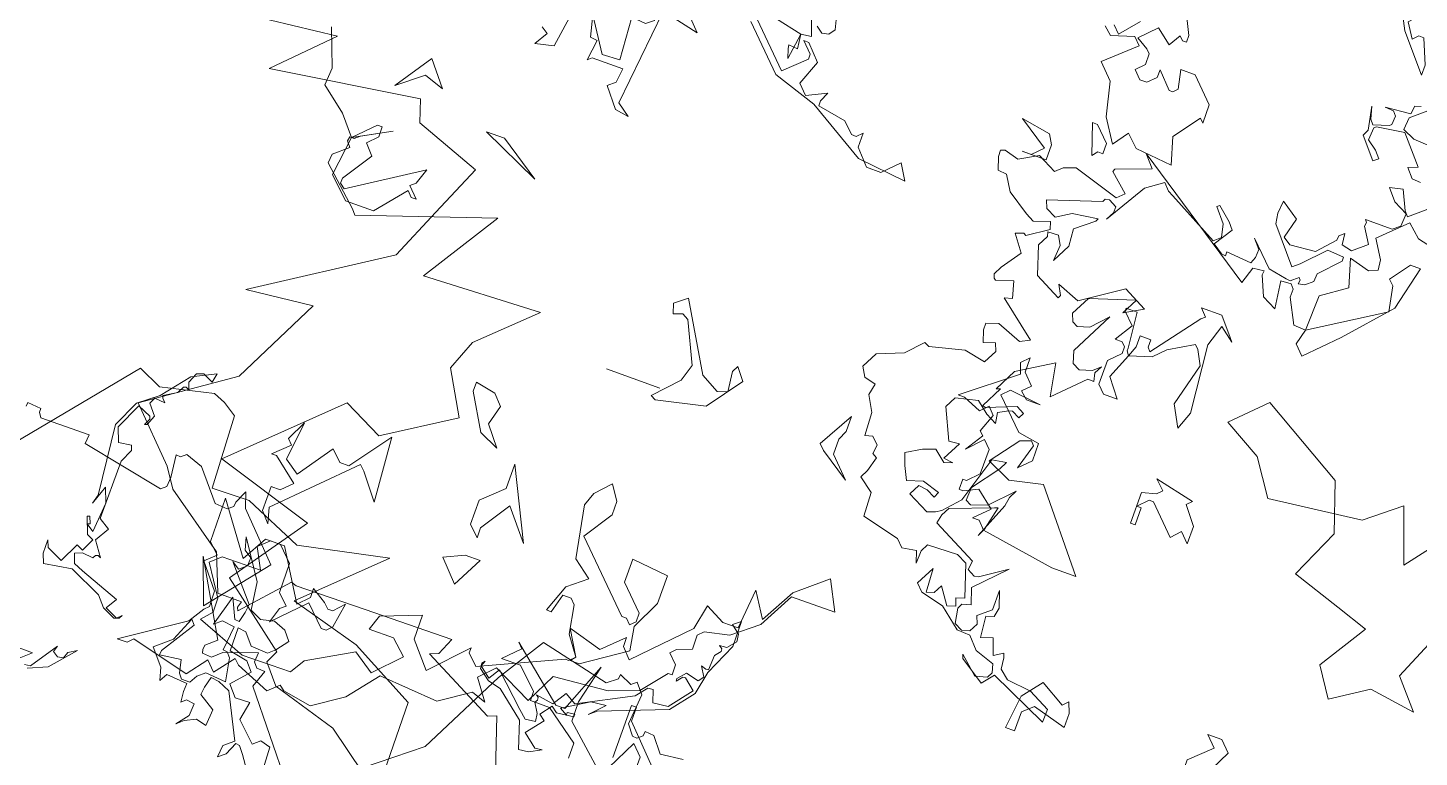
# Model space of a CAD drawing. Header units: metres. Extents: x -71 to 881, y -503 to 661.
# Drawn here: x 279.62 to 285.11, y 264.22 to 267.1 of the extents above; entities that cross this region are included whole.
import ezdxf

# ---------------------------------------------------------------- set-up
doc = ezdxf.new("R2010")
doc.units = ezdxf.units.M
doc.layers.add('ARBRE', color=100, linetype='Continuous', lineweight=13, true_color=0x00ff3f)

# ---------------------------------------------------------------- blocks, each defined once
blk = doc.blocks.new('WMF2', base_point=(0, 0.01))
at = {"color": 251, "lineweight": 0, "true_color": 0x636466}
for points in [[(81.23, -212.64), (86.45, -202.37), (92.4, -197.64)], [(99.88, -192.88), (107.36, -202.17), (106.64, -204.2), (107.63, -204.27), (108.14, -204.87), (108.06, -205.98), (111.91, -204.61), (112.96, -203.7), (114.06, -203.79), (114.16, -204.2), (114.12, -204.74), (112.93, -205.76), (117.77, -214.23), (115.81, -208.91), (110.13, -215.92), (115.04, -221.02), (115.66, -222.79), (116.35, -221.31), (116.39, -220.76), (116.99, -220.25), (118.51, -220.38), (121.42, -223.82), (123.45, -224.55), (124.06, -224.04), (124.6, -224.1), (124.28, -221.43), (124.37, -220.32), (124.97, -219.82), (134.84, -221.76), (134.73, -222.86), (140.59, -222.8), (140.98, -223.38), (140.96, -223.82), (142.59, -223.95), (142.62, -223.52)], [(222.46, -124.38), (220.76, -119.93), (220.93, -117.85), (217.92, -115.52), (216.01, -113.25), (211.75, -115.52), (215.09, -113.71), (215.69, -113.21), (216.23, -113.25), (216.29, -112.71), (215.78, -112.1), (217.44, -110.7), (217.53, -109.6), (213.13, -105.6), (212.64, -105.02), (197.13, -110.25), (202.88, -101.16), (188.84, -101.73), (195.03, -95.86), (196.4, -92.3), (193.55, -87.25), (201.48, -82.18), (206.17, -84.52), (217.5, -73.62), (205.76, -70.03), (212.07, -61.12), (204.08, -54.99), (204.77, -53.52), (202.84, -51.25), (195.1, -48.95), (190.12, -45.33)], [(58.2, -211), (60.88, -210.67), (62.28, -212.43), (63.37, -212.54), (63.42, -211.98), (64, -211.48), (64.56, -211.53), (65.45, -212.71), (65.14, -216.33), (66.13, -217.51), (66.73, -217.02), (68.24, -217.69), (68.28, -217.15), (69.45, -216.26), (77.76, -218.17), (81.23, -212.64), (81.23, -212.64)], [(237.13, -121.84), (221.43, -123.58), (227.53, -117.47), (210.08, -120.09), (209.21, -117.47), (201.41, -114.58), (204.04, -108.47), (206.64, -102.36), (221.47, -92.77), (213.62, -93.64), (218.84, -83.17), (228.67, -76.4), (223.08, -70.7), (221.59, -68.47), (214.46, -63.39), (212.7, -59.01), (209.83, -58.98), (210.04, -58.28), (209.88, -57.88), (205.22, -63.07), (204.55, -62.86), (196.2, -62.98), (185.71, -63.11), (186.56, -61.11), (187.58, -60.7), (178.92, -56.25), (177.9, -56.66), (174.32, -45.95)], [(89.7, -182.43), (90.01, -206.45), (97.85, -210.62), (106.23, -212.96), (97.57, -221.28), (108.11, -219.06), (114.95, -222), (119.42, -221.88), (119.84, -230.55), (121.43, -231.58), (122.86, -232.19), (129.04, -230.77), (131.8, -232.03), (142.53, -219.05)], [(220.57, -50.22), (221.79, -50.2), (214.78, -54.92), (213.59, -56.76), (213.1, -57.26), (213.13, -59.1), (215.47, -61.97), (214.27, -63.08), (215.5, -64.29), (215.56, -69.52), (211.34, -63.72), (209.67, -66.67), (207.37, -66.7), (203.77, -60.91), (202.56, -62.13), (202.58, -63.23), (200.85, -62.15), (200.24, -61.55), (199.64, -61.56), (198.56, -62.79), (199.01, -59.87), (199.61, -59.26), (200.21, -59.24), (202.55, -61.52), (206.05, -57.94), (205.47, -59.78), (204.85, -60.28), (206.1, -61.48), (206.14, -65.01), (207.85, -66.7), (209.07, -66.69), (210.27, -65.56), (209.03, -63.15), (213.66, -63.1), (214.86, -61.99), (212.51, -58.47), (212.49, -56.77), (213.57, -55.55), (207.7, -53.3), (201.85, -53.37), (200.78, -55.09), (195.57, -58.07), (193.11, -56.39), (190.24, -59.36), (192.08, -61.04), (195, -61.01), (194.41, -62.83), (189.81, -64.59), (189.77, -61.68), (187.3, -58.79), (183.33, -62.96), (183.33, -62.37), (182.1, -61.15), (172.77, -65.4), (172.29, -65.4), (171.68, -66.02), (173.43, -68.94), (169.39, -67.77), (166.98, -70.11), (166.96, -69.01), (165.85, -67.81), (160.08, -73.71), (159.5, -76.65), (157.18, -75.46), (155.35, -75.48), (154.92, -80.22), (153.06, -77.33), (150.8, -81.38), (147.91, -83.85), (147.29, -84.34), (145.55, -80.94), (150.8, -80.88), (153.05, -76.72), (155.95, -74.38), (158.86, -73.73), (159.47, -73.11), (159.44, -71.4), (161.14, -70.78), (161.73, -70.16), (160.64, -69.08), (160.62, -67.87), (161.11, -67.86), (163.5, -64.91), (166.9, -63.65), (173.36, -63.08), (175.14, -59.53), (179.8, -61.8), (181.48, -60.07), (179.75, -57.65), (181.46, -58.23), (184.95, -55.88), (192.02, -56.41), (194.9, -52.85), (198.42, -50.48), (201.82, -51.06), (202.43, -51.55), (203.66, -50.42), (207.69, -52.09), (208.3, -52.68), (210.1, -50.35), (211.21, -51.44), (213, -49.09), (219.97, -50.84), (220.57, -50.22), (220.57, -50.22)], [(156.89, -69.51), (157.43, -66.75), (159.56, -64.03), (167.3, -61.05), (168.14, -60.32), (166.54, -62.02), (168.32, -61.8), (171.36, -59.94), (170.42, -59.42), (170.47, -59.72), (169.59, -59.84), (169.56, -59.52), (171.59, -59.29), (172.31, -59.83), (173.34, -58.5), (172.64, -57.96), (174.22, -55.94), (172.57, -54.64), (171.71, -54.74), (173.12, -54.01), (174.29, -53.87), (175.3, -57.08), (178.61, -59.71), (180.18, -60.09), (181.49, -61.11), (181.56, -61.74), (181.3, -62.07), (181.53, -61.43), (180.22, -60.39), (179.42, -61.68), (175.68, -58.22), (174.72, -57.4), (173.53, -57.53), (173.65, -58.47), (174.34, -59.58), (174.13, -59.93), (174.18, -60.23), (174.45, -60.45), (172.34, -60.13), (171.33, -61.75), (169.98, -60.98), (163.78, -64.16), (162.73, -65.48), (162.11, -65.55), (161.63, -64.1), (159.84, -64.31), (157.76, -66.95), (159.09, -68.05), (159.4, -68.02), (159.94, -67.33), (159.98, -67.64), (159.15, -68.6), (157.6, -68.22), (157.12, -68.85), (157.81, -69.96), (157.22, -69.78), (156.92, -69.81), (156.81, -71.58), (156.27, -72.27), (156.3, -72.59), (156.65, -72.85), (155.79, -72.95), (154.94, -73.93), (155.05, -74.81), (156.1, -75.62), (155.22, -76.3), (155.18, -73.27), (156.89, -69.51), (156.89, -69.51)], [(171.68, -66.02), (173.31, -68.24), (173.88, -71.59), (174.47, -72.18), (175.5, -72.18), (176.09, -69.97), (176.66, -69.97), (175.5, -73.22), (173.31, -74.97), (175.5, -76.59), (176.66, -82.74), (176.09, -84.36), (174.47, -86.09), (173.31, -84.36), (173.31, -82.74), (175.5, -79.36), (168.32, -72.18), (167.74, -72.18), (167.15, -71.59), (166.58, -72.18), (166.58, -73.22), (169.36, -76), (169.36, -78.78), (164.96, -78.33), (164.96, -74.97), (166.58, -71.59), (166.11, -68.82), (171.09, -65.45), (172.15, -65.45), (171.68, -66.02), (171.68, -66.02)], [(211.1, -72.56), (210.01, -72.56), (208.8, -73.77), (211.73, -76.09), (212.35, -76.09), (210.51, -77.8), (211.1, -78.4), (210.01, -80.71), (210.51, -76.09), (208.8, -74.88), (205.88, -79.01), (204.66, -77.8), (203.56, -77.8), (200.04, -82.55), (199.42, -74.88), (201.73, -77.8), (202.34, -78.4), (210.51, -70.25), (210.01, -68.43), (211.1, -69.64), (211.1, -72.56), (211.1, -72.56)], [(187.57, -69.19), (189.89, -71.62), (187.57, -72.72), (185.74, -72.72), (187.57, -69.19), (187.57, -69.19)], [(80.69, -115.04), (86.12, -108.09), (88.43, -114.47), (92.34, -111.31), (103.35, -109.97), (106.1, -114.07), (110.61, -116.64), (106.84, -120.37), (96.77, -114.54), (94.84, -108.74), (97.41, -102.93), (91.6, -101), (87.74, -99.72), (91.28, -94.1), (89.03, -90.71), (84.85, -93.45), (79.38, -92.64), (82.27, -96.02), (80.34, -100.54)], [(97.72, -81.01), (100.04, -76.4), (100.64, -75.79), (101.87, -77), (101.87, -78.71), (99.41, -81.01), (100.64, -82.24), (98.93, -82.24), (97.72, -81.01), (97.72, -81.01)], [(122.21, -79.14), (120.38, -81.45), (117.46, -79.74), (116.86, -80.36), (116.37, -79.14), (116.37, -77.44), (120.38, -78.53), (121.59, -77.44), (121.59, -75.13), (122.69, -75.13), (122.21, -79.14), (122.21, -79.14)], [(184.65, -79.77), (186.95, -76.25), (186.95, -75.04), (188.18, -76.25), (188.18, -79.17), (185.74, -81.48), (185.74, -84.42), (181.72, -76.25), (184.65, -79.77), (184.65, -79.77)], [(110.5, -210.3), (109.11, -209.66), (107.56, -210.01), (106.1, -209.43), (105.21, -208.37), (106.3, -206.96), (107.08, -206.3), (109.11, -206.4), (110.23, -207.75), (111.21, -207.86), (111.17, -205.1), (108.98, -204.68), (108.09, -203.61), (109.95, -201.54), (108.82, -200.21), (107.05, -200.28), (107.47, -198.09), (105.17, -195.92), (104.39, -196.59), (103.18, -196.28), (102.97, -192.24)], [(99.66, -159.16), (102.89, -156.4), (103, -154.96), (101.56, -154.29), (99.54, -154.17)], [(93.76, -142.97), (97.21, -143.77), (98.75, -145.15), (101.81, -142.17), (100.48, -140.04), (100.32, -138.84), (101.34, -138.36), (103.76, -139.06), (102.79, -135.77), (105.69, -133.77), (105.82, -129.54), (107.25, -129.65), (108.74, -132.52), (108.73, -133.49), (109.15, -133.99), (110.39, -133.89), (109.93, -130.65), (111.62, -131.51), (112.63, -133.81), (112.58, -134.33), (113.9, -134.17), (114.51, -132.19), (129.81, -142.39), (128.59, -140.94), (132.57, -139.47), (132.73, -139.13), (130.53, -137.19), (131.32, -136.44), (136.79, -138.11), (138.2, -137.61), (139, -136.87), (141.22, -138.01), (143.41, -136.76), (145.13, -137.25), (145.63, -137.09), (145.6, -136.33), (145.13, -134.84), (144.07, -134.71), (142.97, -132.98), (140.36, -131.23), (139.36, -130.72), (137.49, -131.32), (137.22, -130.44), (139.58, -128.86), (139.92, -129.04), (140.84, -128.69), (139.42, -126.79), (141.03, -124.5), (141.52, -123.53), (141.36, -123.04), (141.12, -122.91), (139.13, -123.53), (138.58, -121.59), (139.52, -121.34), (135.03, -117.8), (136.15, -117.21), (139.1, -118.34), (140.49, -117.9), (140.5, -117.08), (140.06, -115.71), (138.68, -116.15), (138.33, -115.23), (139.13, -113.66), (141.69, -114.16), (145.74, -113.14), (146.33, -113.43), (148.12, -111.55), (151.13, -110.32), (152.08, -108.49), (151.44, -107.36), (150.04, -107.03), (150.34, -105.65), (149.29, -103.85), (149.18, -101.08), (148.29, -101.35), (147.47, -100.54), (147.61, -99.46), (147.03, -99.16), (147.51, -97.44), (147.99, -96.52), (146.26, -95.22), (146.17, -92.39), (141.64, -91.28), (140.84, -90.46), (139.13, -90.72), (138.69, -89.34), (138.63, -90.88), (138.17, -91.79), (134.57, -91.91), (133.35, -91.28), (132.09, -87.5), (133.07, -87.18), (132.73, -86.26), (133.71, -85.95), (135.09, -87.89), (135.6, -86.91), (136.47, -86.63), (136.66, -89.45), (137.77, -87.31), (136.97, -86.47), (134.21, -85.79), (131.7, -83.77), (130.11, -83.69), (128.85, -82.3), (126.54, -81.5), (126.24, -80.52), (126.57, -79.87), (128, -79.47), (130.14, -81.38), (129.97, -80.9), (127.04, -78.97), (125.91, -80.36), (118.92, -77.16), (118.88, -78.69), (121.4, -80.01), (124.34, -80.36), (125.43, -81.26), (125.58, -82.58), (125.74, -83.07), (126.83, -82.4), (127.49, -84.3), (128.86, -83.86), (129.13, -86.37), (128.24, -86.66), (128, -87.76), (128.66, -89.67), (128.66, -87.28), (130.11, -86.07), (129.76, -85.15), (130.27, -84.17), (131.22, -83.92), (132.14, -84.39), (132.47, -86.12), (132.16, -86.71), (131.17, -87.01), (131.77, -88.88), (128.43, -92.34), (131.45, -90.3), (131.93, -90.21), (132.84, -90.68), (132.69, -91.75), (138.01, -94.49), (137.8, -95.54), (137.29, -96.51), (132.41, -98.35), (132.02, -98.48), (132.65, -95.66), (133.11, -94.75), (131.35, -98.96), (131.2, -100.04), (130.7, -101), (133.23, -98.36), (135.1, -97.76), (135.74, -98.1), (135.68, -99.63), (133.33, -102.77), (132.87, -103.68), (134.56, -103.4), (136.24, -97.94), (137.95, -96.02), (138.58, -95.62), (139.55, -95.29), (142.04, -96.56), (141.41, -97.82), (140.33, -97.67), (139.33, -97.16), (139.01, -97.82), (141.07, -98.46), (142.94, -97.86), (143.7, -99.41), (144.2, -100.81), (142.43, -101.88), (141.01, -102.38), (139.61, -101.25), (138.63, -101.56), (139.77, -101.73), (138.66, -103.88), (139.89, -103.76), (141.57, -107.36), (140.9, -108.66), (138.27, -109.27), (136.88, -108.14), (135.58, -107.47), (135.77, -108.71), (134.62, -109.36), (134.22, -109.47), (133.26, -108.98), (132.92, -109.62), (133.89, -110.13), (137.3, -108.77), (137.63, -108.93), (136.36, -111.4), (136.84, -111.24), (135.54, -113.78), (131.42, -116.34), (130.72, -112.44), (127.35, -115.8), (126.6, -115.82), (126.85, -116.77), (126.37, -117.68), (127.17, -116.93), (128.65, -116.47), (129.55, -116.93), (129.96, -118.38), (127.38, -123.37), (129.16, -121.51), (130.54, -121.07), (131.19, -121.4), (131.54, -122.32), (130.4, -124.53), (125.18, -126.19), (126.16, -124.31), (123.96, -125.55), (126.75, -127), (131.48, -123.86), (134.15, -124.91), (133.52, -123.75), (133.68, -123.43), (136.79, -125.04), (137.86, -128.38), (137.23, -129.62), (137.38, -130.11), (136.11, -130.19), (135.51, -129.14), (135.65, -127.24), (134.56, -129.39), (134.72, -131.45), (132.62, -133.14), (132.44, -133.48), (135.45, -133.06), (137.16, -131.97), (138.4, -132.6), (138.75, -133.52), (132.62, -135.52), (132.46, -135.87), (131.99, -135.96), (131.01, -135.45), (131.05, -134.73), (131.55, -133.76), (128.65, -138.59), (126.7, -139.98), (125.97, -139.17), (125.32, -138.84), (119.23, -135.58), (118.45, -136.25), (118.79, -137.79), (120.16, -139.39), (119.88, -139.63), (118.23, -138.25), (117.58, -137.48), (118.99, -135.3), (117.81, -134.49), (117.3, -134.44), (117.31, -134.91), (114.32, -134.66), (114, -135.42), (113.97, -136.41), (114.88, -137.47), (112.09, -134.75), (109.9, -134.31), (109.39, -134.27), (108.55, -134.98), (108.32, -134.71), (108.41, -134.24), (107.65, -134.4), (106.82, -135.1), (106.74, -136.05), (104.54, -138.4), (104.55, -138.87), (106.51, -139.03), (108.95, -136.47), (109.72, -135.82), (113.14, -139.82), (113.34, -141.07), (113.17, -142.56), (111.11, -141.15), (111.72, -138.72), (110.83, -138.12), (107.79, -138.4), (105.92, -140.47), (105.88, -141), (105.33, -141.47), (105.18, -140.15), (103.95, -139.86), (102.35, -141.23), (103.5, -143.03), (103.41, -143.5), (103.65, -143.77), (100.39, -143.77), (99.59, -144.43), (99.47, -145.98), (101.18, -146.84), (102.3, -148.17), (100.78, -148.52), (99.7, -146.26), (99.24, -145.7), (96.84, -147.73)], [(99.16, -149.88), (100.2, -149.96), (101.09, -151.02), (100.03, -151.47), (102.77, -154.68), (106.07, -154.17), (106.29, -153.98), (106.42, -152.45), (105.24, -151.63), (104.58, -150.84), (105.14, -150.36), (107.17, -152.77), (106.84, -153.51), (107.36, -156.24), (106.96, -154.77), (106.52, -154.26), (104.73, -154.84), (104.51, -155.03), (104.42, -156.07), (104.84, -156.57), (105.88, -156.64), (102.86, -156.92), (102.73, -157.89), (102.04, -158.1)], [(104.23, -192.12), (105.81, -194.43), (106.51, -195.26), (106.98, -195.35), (107.6, -193.84), (108.41, -193.19), (108.29, -194.62), (107.17, -195.57), (109.76, -200.75), (111.21, -201.34), (112.19, -201.47), (112.55, -200.2), (112.63, -199.28), (110.76, -198.09), (110.9, -196.12), (112.13, -196.43), (113.42, -195.8), (114.19, -195.14), (113.09, -196.56), (112.98, -198.01), (113.96, -198.14), (114.51, -197.67), (114.61, -198.91), (114.58, -199.9), (117.07, -200.09), (117.61, -199.16), (118.02, -200.63), (119.62, -202.52), (117.74, -204.14), (116.53, -207), (116.04, -206.45), (118.58, -202.45), (118.63, -201.93), (116.12, -202.24), (115.77, -200.72), (115.3, -200.17), (114.31, -200.14), (113.77, -201.07), (112.93, -201.79), (110.47, -201.58), (110.98, -204.31), (111.44, -204.87), (111.97, -204.91), (111.68, -207.85), (113.17, -208.02), (114, -207.32), (112.98, -210.96), (111.87, -208.65), (111.36, -208.61), (111.05, -209.82), (110.92, -210.8), (114.34, -214.81), (113.44, -214.21), (112.61, -214.93), (112.58, -215.91), (113.47, -216.49), (113.87, -217.98), (110.96, -213.56), (110.5, -210.3), (110.5, -210.3)], [(193.06, -90.68), (193.06, -91.77), (190.63, -91.29), (189.54, -90.08), (190.15, -87.76), (188.32, -85.45), (190.63, -86.53), (193.06, -90.68), (193.06, -90.68)], [(132.71, -95.54), (133.58, -96.42), (134.37, -96.42), (132.71, -98.1), (134.81, -99.76), (136.47, -98.97), (136.93, -98.97), (136.93, -100.2), (136.47, -100.2), (135.25, -101.44), (135.25, -104.42), (136.12, -105.31), (137.8, -103.54), (136.47, -105.66), (136.93, -106.1), (136.12, -108.22), (136.93, -109.09), (137.8, -108.22), (139.92, -109.09), (140.71, -109.09), (134.81, -113.75), (135.25, -114.99), (134.37, -115.87), (134.37, -114.12), (133.14, -112.88), (134.02, -111.98), (133.14, -111.2), (131.46, -111.2), (135.25, -111.63), (136.12, -110.76), (132.71, -107.41), (130.14, -106.98), (130.14, -104.87), (131.46, -103.54), (130.59, -106.54), (131.03, -106.98), (132.27, -106.54), (134.81, -103.19), (131.92, -101.88), (128.03, -102.76), (120.98, -94.11), (123.89, -94.11), (132.71, -95.54), (132.71, -95.54)], [(151.83, -99.7), (151.83, -97.88), (149.53, -95.56), (153.05, -97.88), (153.66, -98.49), (151.35, -102.62), (151.35, -100.8), (151.83, -99.7), (151.83, -99.7)], [(173.74, -97.12), (171.08, -99.94), (170.47, -101.94), (172.73, -106.71), (173.49, -107.11), (174.53, -106.76), (174.92, -107.91), (173.5, -109.02), (168.96, -101.3), (166.77, -100.11), (165.62, -100.49), (165.9, -102.84), (165.52, -103.6), (164.39, -102.19), (167.39, -98.11), (173.12, -96.81), (173.74, -97.12), (173.74, -97.12)], [(173.09, -98.24), (179.55, -98.24), (173.09, -98.24), (173.09, -98.24)], [(111.88, -106.14), (110.25, -104.06), (110.25, -101.98), (111.34, -103.08), (112.32, -101.98), (115.5, -105.17), (116.06, -105.17), (117.15, -104.06), (116.61, -104.06), (116.61, -101.98), (117.15, -101.98), (117.15, -105.71), (115.5, -106.14), (114.95, -106.7), (116.06, -107.79), (111.34, -106.7), (111.88, -106.14), (111.88, -106.14)], [(216.62, -108.51), (216.01, -113.25), (213.7, -115.58), (213.1, -115.58), (213.1, -114.35), (214.19, -113.25), (213.1, -112.03), (215.41, -108.51), (215.41, -107.9), (214.8, -107.41), (206.64, -112.66), (207.25, -110.82), (207.86, -110.33), (206.64, -109.11), (207.25, -109.11), (207.86, -109.72), (210.77, -106.2), (214.19, -106.2), (216.62, -108.51), (216.62, -108.51)], [(115.75, -121.61), (116.64, -123.29), (117.08, -123.72), (119.97, -122.05), (121.3, -120.73), (123.86, -119.93), (125.08, -116.95), (123.4, -114.83), (125.08, -114.83), (125.96, -115.71), (125.96, -118.61), (124.64, -119.93), (124.64, -120.73), (125.08, -121.17), (125.96, -121.17), (124.64, -123.29), (125.96, -124.6), (125.96, -124.95), (124.64, -124.95), (124.21, -120.73), (124.21, -120.38), (123.86, -119.93), (123.4, -121.17), (123.4, -122.5), (122.09, -122.5), (122.09, -121.61), (121.74, -121.17), (117.52, -126.7), (117.08, -127.05), (117.87, -127.93), (115.4, -127.93), (113.63, -125.83), (113.28, -125.39), (114.96, -126.7), (115.75, -124.16), (114.96, -116.16), (115.75, -114.04), (117.08, -116.51), (115.75, -121.61), (115.75, -121.61)], [(194.63, -115.87), (201.7, -119.08), (199.51, -119.1), (194.63, -115.87), (194.63, -115.87)], [(208.1, -122), (210.46, -122.83), (213.34, -120.5), (210.43, -124.86), (208.1, -122), (208.1, -122)], [(105.82, -129.54), (97.54, -134.76), (98.14, -137.7), (98.75, -138.3), (97.05, -140.62), (95.83, -140.62), (97.05, -135.38), (101.69, -130.15), (105.21, -126.6), (106.3, -127.7), (105.82, -129.54), (105.82, -129.54)], [(190.5, -128.76), (189.64, -129.45), (189.46, -131.17), (193.19, -131.13), (193.65, -130.73), (193.32, -133.22), (194.17, -133.3), (194.78, -135.8), (192.24, -131.89), (190.15, -132.02), (190.49, -137.07), (188.78, -136.9), (187.93, -137.58), (188.18, -143.5), (182.86, -137.92), (186.5, -138.74), (187.36, -138.82), (188.57, -127.35), (187.03, -126.24), (188.66, -126.48), (190.5, -128.76), (190.5, -128.76)], [(167.53, -134.78), (172.77, -136.49), (177.52, -141.23)], [(176.91, -141.71), (172.29, -137.1), (169.85, -139.41), (169.85, -140.01), (171.07, -141.23), (170.45, -141.23), (168.76, -139.41), (169.85, -136.49), (168.76, -135.38), (166.44, -136.49), (166.93, -135.38), (166.93, -134.78), (163.52, -134.17), (162.29, -132.95), (161.69, -132.95), (161.08, -133.55), (161.08, -131.86), (159.38, -130.03), (157.67, -130.03), (155.85, -131.86), (154.74, -130.03), (160.6, -130.65), (167.53, -134.78), (167.53, -134.78)], [(198.96, -132.02), (199.76, -132.54)], [(196.65, -138.27), (197.74, -130.97), (199.93, -130.47), (198.96, -132.02), (198.96, -132.02)], [(140.36, -139.63), (140.36, -137.8), (143.28, -137.8), (142.18, -137.8), (140.97, -139.01), (144.49, -141.33), (140.97, -140.72), (140.36, -139.63), (140.36, -139.63)], [(134.49, -141.88), (134.49, -140.66), (135.1, -140.66), (135.58, -140.05), (136.81, -143.6), (136.19, -143.6), (134.49, -141.88), (134.49, -141.88)], [(172.09, -138.69), (172.45, -139.76), (172.53, -140.18), (171.42, -140.08), (171.62, -141.79), (170.39, -141.96), (171.14, -144.02)], [(170.19, -143.29), (169.43, -142.72), (168.61, -142.9), (168.09, -143.61), (168.48, -145.07)], [(174.86, -142.5), (171.62, -141.79), (172.09, -138.69), (172.09, -138.69)], [(132.52, -143.85), (133.8, -142.07), (135.57, -144.77), (136.49, -148.75), (138.25, -150.51), (134.73, -153.67), (135.57, -154.51), (138.25, -153.67), (139.17, -154.51)], [(138.25, -154.97), (137.42, -154.14), (135.57, -156.36)], [(130.73, -158.58), (129.81, -156.73), (129.81, -155.89), (130.27, -155.89), (130.73, -156.36), (131.57, -154.97), (133.35, -156.36), (135.2, -154.51), (133.8, -153.67), (133.35, -153.21), (133.35, -151.92), (134.27, -150.97), (133.35, -150.05), (132.52, -150.05), (131.57, -150.97), (131.57, -151.92), (129.81, -150.05), (129.35, -150.05), (128.88, -150.51), (129.35, -152.75), (127.59, -152.75), (124.91, -150.05), (124.91, -147.83), (125.36, -148.29), (127.59, -145.23), (126.66, -142.07), (131.11, -142.53), (132.52, -143.85), (132.52, -143.85)], [(105.63, -167.93), (106.73, -166.71), (105.63, -165.01), (105.03, -165.6), (104.42, -165.6), (103.21, -162.7), (103.21, -161.47), (106.73, -165.6), (107.95, -167.93), (103.21, -167.93), (105.63, -167.93), (105.63, -167.93)], [(135.1, -197.22), (132.37, -197.2), (133.77, -195.99)], [(132.79, -195.64), (132.09, -195.74), (129.95, -198.9), (130.18, -198.17), (129.52, -197.73), (128.84, -197.89), (128.6, -198.62), (127.64, -199.19), (130.16, -196.3), (132.35, -195.35)], [(62.92, -202.64), (62.92, -209.57), (64.13, -210.8), (66.44, -206.05)], [(70.59, -206.67), (70.59, -208.49), (74.6, -211.4), (76.92, -211.4), (76.92, -212.49), (79.35, -214.81), (81.66, -214.81), (79.84, -216.64), (80.44, -217.25), (73.99, -211.89), (72.89, -211.89), (70.59, -217.73), (71.68, -213.12), (71.68, -210.8), (67.05, -206.67)], [(65.83, -208.49), (65.83, -214.81), (65.23, -214.81), (65.23, -213.12), (61.21, -208.97)], [(128.63, -229.85), (130.85, -228.1), (132.31, -224.99), (131.45, -216.73), (131.71, -215.63), (130.94, -217.85), (130.31, -216.16), (130.6, -212.58), (131.48, -213.21), (131.19, -213.31), (131.49, -214.13), (131.79, -214.02), (131.07, -212.08), (130.28, -211.7), (130.98, -210.18), (131.77, -210.56), (132.87, -208.24), (134.78, -209.13), (135.09, -209.95), (135.09, -208.36), (134.68, -207.25), (131.36, -207.8), (127.52, -206.02), (126.48, -204.8), (124.97, -204.1), (124.38, -204.31), (124.19, -204.71), (124.67, -204.21), (126.19, -204.91), (125.4, -206.21), (130.16, -207.96), (131.33, -208.46), (131.74, -209.57), (130.87, -209.89), (129.57, -209.78), (129.36, -210.13), (129.07, -210.23), (128.75, -210.08), (129.97, -211.82), (128.98, -213.46), (130.3, -214.3), (130.27, -221.28), (129.57, -222.8), (129.78, -223.38), (131.29, -223.17), (131.93, -224.86), (130.51, -227.9), (128.94, -227.21), (128.82, -226.92), (129.2, -226.13), (128.91, -226.23), (128.41, -227.4), (129.45, -228.63), (129.11, -229.36), (127.81, -229.23), (128.24, -229.68), (128.34, -229.97), (126.82, -230.86), (126.44, -231.65), (126.15, -231.77), (125.75, -231.58), (126.06, -232.39), (125.56, -233.58), (124.75, -233.87), (123.53, -233.31), (123.33, -234.38), (126.03, -233.07), (128.63, -229.85), (128.63, -229.85)]]:
    blk.add_lwpolyline(points, dxfattribs=at)

msp = doc.modelspace()

# ---------------------------------------------------------------- block references
at = {"layer": 'ARBRE', "color": 251, "lineweight": 5, "true_color": 0x636466, "xscale": 0.03451886634015593, "yscale": 0.03451886634015593, "zscale": 0.03451886634015593, "rotation": 160.1685466476646}
for p in [(286.5838, 260.4558), (281.6247, 256.6737)]:
    msp.add_blockref('WMF2', p, dxfattribs=at)

doc.saveas('drawing.dxf')
